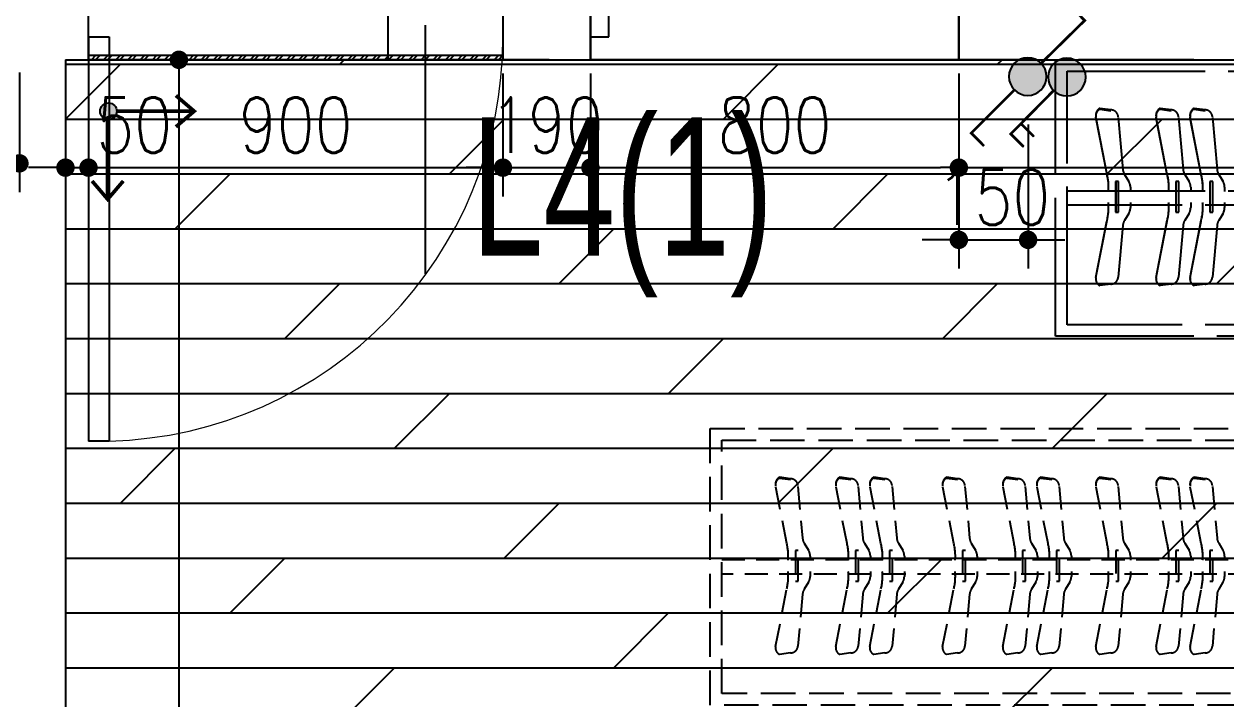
# Model space of a CAD drawing. Header units: inches. Extents: x -2597087 to 134135, y -662679 to 20000.
# Drawn here: x 12580 to 15190, y -14764 to -13300 of the extents above; entities that cross this region are included whole.
import ezdxf

# ---------------------------------------------------------------- set-up
doc = ezdxf.new("R2010")
doc.units = ezdxf.units.IN
doc.header["$LTSCALE"] = 100
doc.header["$MEASUREMENT"] = 0
for name, pattern in [('$0$DASH', [0.35, 0.25, -0.1]), ('__DASH', [0.35, 0.25, -0.1]), ('CENTER', [50.8, 31.75, -6.35, 6.35, -6.35]), ('DASH', [0.35, 0.25, -0.1]), ('HIDDENX2', [0.75, 0.5, -0.25])]:
    doc.linetypes.add(name, pattern=pattern)
doc.layers.get('0').update_dxf_attribs({"linetype": 'CONTINUOUS'})
doc.layers.get('Defpoints').update_dxf_attribs({"linetype": 'CONTINUOUS'})
for name, color, linetype in [('-04给水图层', 142, 'CENTER'), ('00-梁编号', 2, 'CONTINUOUS'), ('00-梁虚线', 4, 'DASH'), ('DOOR', 4, 'CONTINUOUS'), ('EQUIP-动力', 3, 'CONTINUOUS'), ('EQUIP-照明', 3, 'CONTINUOUS'), ('floor', 8, 'CONTINUOUS'), ('RC', 1, 'CONTINUOUS'), ('WALL', 7, 'CONTINUOUS'), ('wall-dim', 3, 'CONTINUOUS'), ('家具', 1, 'DASH')]:
    doc.layers.add(name, color=color, linetype=linetype)
doc.styles.get("Standard").update_dxf_attribs({"font": 'txt.shx', "width": 0.8, "bigfont": 'GBCBIG.shx'})
doc.styles.add('结构海文', font='haiwenrs2015.shx', dxfattribs={"width": 0.7, "bigfont": 'haiwenhz.shx'})
doc.dimstyles.new('50', dxfattribs={"dimscale": 50, "dimtxt": 2.4, "dimasz": 0.8, "dimexe": 1.25, "dimexo": 0.6, "dimgap": 0.65, "dimtad": 1, "dimdec": 0, "dimdsep": 46, "dimtxsty": 'Standard', "dimblk1": 'DOT', "dimblk2": 'DOT', "dimsah": 1, "dimcen": 2.5, "dimclrd": 3, "dimclre": 3, "dimclrt": 3, "dimadec": 0, "dimazin": 0, "dimtfac": 1, "dimtdec": 0, "dimtix": 1, "dimtmove": 2, "dimatfit": 0, "dimldrblk": 'DOT', "dimfxl": 5, "dimfxlon": 1, "dimarcsym": 0})

# ---------------------------------------------------------------- blocks, each defined once
blk = doc.blocks.new('$DorLib2D$00000001')
for p, q in [((0.45, 0.975), (0.5, 0.975)), ((0.45, 0), (0.45, 0.975)), ((0.5, 0), (0.5, 0.975)), ((0.5, 0), (0.45, 0))]:
    blk.add_line(p, q)
at = {"lineweight": 13}
blk.add_arc((0.475, 0), 0.975, 91.4693, 180, dxfattribs=at)
blk = doc.blocks.new('DFG44EWDSDFG')
at = {"layer": 'WALL'}
for p, q in [((12719.9, -13377.5), (12719.9, -13277.5)), ((13619.9, -13277.5), (13619.9, -13377.5)), ((13809.9, -13377.5), (13809.9, -13277.5)), ((14609.9, -13277.5), (14609.9, -13377.5)), ((12669.9, -13377.5), (12669.9, -16777.5)), ((12669.9, -13377.5), (12719.9, -13377.5)), ((13619.9, -13377.5), (13769.9, -13377.5)), ((13769.9, -13377.5), (13809.9, -13377.5)), ((14609.9, -13377.5), (16169.9, -13377.5))]:
    blk.add_line(p, q, dxfattribs=at)
at = {"layer": 'DOOR', "xscale": -800, "yscale": 800, "zscale": 800}
blk.add_blockref('$DorLib2D$00000001', (14209.9, -13327.5), dxfattribs=at)
at = {"layer": 'DOOR', "xscale": 900, "yscale": 900, "zscale": 900, "rotation": 180}
blk.add_blockref('$DorLib2D$00000001', (13169.9, -13327.5), dxfattribs=at)
blk = doc.blocks.new('_Dot')
at = {"color": 0, "linetype": 'ByBlock', "lineweight": -2}
blk.add_line((-0.5, 0), (-1, 0), dxfattribs=at)
at = {"color": 0, "linetype": 'ByBlock', "const_width": 0.5}
blk.add_lwpolyline([(-0.25, 0, 1), (0.25, 0, 1)], format="xyb", close=True, dxfattribs=at)
blk = doc.blocks.new('*D444')
at = {"layer": 'Defpoints', "color": 0, "transparency": 16777216}
for p in [(14609.9, -13406.9), (14760.2, -13447.7), (14760.2, -13768.1)]:
    blk.add_point(p, dxfattribs=at)
at = {"layer": 'EQUIP-照明', "color": 3, "lineweight": -2, "transparency": 16777216}
for p, q in [((14609.9, -13518.1), (14609.9, -13830.6)), ((14760.2, -13518.1), (14760.2, -13830.6)), ((14569.9, -13768.1), (14529.9, -13768.1)), ((14609.9, -13768.1), (14760.2, -13768.1)), ((14800.2, -13768.1), (14840.2, -13768.1))]:
    blk.add_line(p, q, dxfattribs=at)
at = {"layer": 'EQUIP-照明', "color": 3, "lineweight": -2, "transparency": 16777216, "xscale": 40, "yscale": 40, "zscale": 40}
blk.add_blockref('_Dot', (14609.9, -13768.1), dxfattribs=at)
at = {"layer": 'EQUIP-照明', "color": 3, "lineweight": -2, "transparency": 16777216, "xscale": 40, "yscale": 40, "zscale": 40, "rotation": 180}
blk.add_blockref('_Dot', (14760.2, -13768.1), dxfattribs=at)
at = {"layer": 'EQUIP-照明', "color": 3, "transparency": 16777216, "insert": (14685, -13675.6), "char_height": 120, "attachment_point": 5}
blk.add_mtext('150', dxfattribs=at)
blk = doc.blocks.new('VDFS12A2FAS')
at = {"linetype": 'ByBlock', "lineweight": -2}
h = blk.add_hatch(color=0, dxfattribs=at)
edge = h.paths.add_edge_path()
edge.add_arc((0, 0), 0.818, 0, 360)
at = {"color": 0, "linetype": 'ByBlock', "lineweight": -2}
for p, q in [((0.578, 0.578), (2.454, 2.454)), ((2.454, 2.454), (3.009, 1.899))]:
    blk.add_line(p, q, dxfattribs=at)
at = {"const_width": 0.118}
blk.add_lwpolyline([(0.578, 0.578), (2.454, 2.454), (3.009, 1.899)], dxfattribs=at)
at = {"color": 0, "linetype": 'ByBlock', "lineweight": -2}
blk.add_circle((0, 0), 0.818, dxfattribs=at)
blk = doc.blocks.new('DREGFDS34DFDFDFFDDFDF')
at = {"layer": 'EQUIP-动力', "color": 8, "linetype": '__DASH', "ltscale": 10}
for p, q in [((42839.2, -13977.2), (42839.2, -13377.5)), ((42839.2, -13377.5), (44189.2, -13377.5)), ((42864.2, -13952.2), (42864.2, -13402.5)), ((42864.2, -13402.5), (44164.2, -13402.5)), ((42959.2, -13486.2), (42935.2, -13482.9)), ((42935.2, -13484.7), (42959.2, -13488.1)), ((43090.1, -13486.2), (43066, -13482.9)), ((43066, -13484.7), (43090.1, -13488.1)), ((43163.8, -13486.2), (43139.8, -13482.9)), ((43139.8, -13484.7), (43163.8, -13488.1)), ((42951, -13626.9), (42926.8, -13502)), ((42975.2, -13502.8), (42985.3, -13615.4)), ((43081.8, -13626.9), (43057.6, -13502)), ((43106, -13502.8), (43116.1, -13615.4)), ((43155.6, -13626.9), (43131.4, -13502)), ((43179.8, -13502.8), (43189.9, -13615.4)), ((42969.7, -13641.9), (42969.7, -13708.4)), ((42976.1, -13641.9), (42969.7, -13641.9)), ((42976.1, -13708.4), (42976.1, -13641.9)), ((42988.8, -13626.1), (42998.2, -13641.3)), ((43106.9, -13641.9), (43100.5, -13641.9)), ((43100.5, -13641.9), (43100.5, -13708.4)), ((43106.9, -13708.4), (43106.9, -13641.9)), ((43119.6, -13626.1), (43129, -13641.3)), ((43174.3, -13641.9), (43174.3, -13708.4)), ((43180.7, -13641.9), (43174.3, -13641.9)), ((43180.7, -13708.4), (43180.7, -13641.9)), ((43193.4, -13626.1), (43202.7, -13641.3)), ((42864.2, -13661.6), (44164.2, -13661.6)), ((43001.7, -13653.9), (43001.7, -13663.1)), ((43132.6, -13653.9), (43132.6, -13663.1)), ((43206.3, -13653.9), (43206.3, -13663.1)), ((44164.2, -13693), (42864.2, -13693)), ((43001.7, -13687.1), (43001.7, -13698.2)), ((43132.6, -13687.1), (43132.6, -13698.2)), ((43206.3, -13687.1), (43206.3, -13698.2)), ((42926.8, -13850.1), (42951, -13725.2)), ((42969.7, -13708.4), (42976.1, -13708.4)), ((42998.2, -13710.9), (42988.8, -13726)), ((43057.6, -13850.1), (43081.8, -13725.2)), ((43100.5, -13708.4), (43106.9, -13708.4)), ((43129, -13710.9), (43119.6, -13726)), ((43131.4, -13850.1), (43155.6, -13725.2)), ((43174.3, -13708.4), (43180.7, -13708.4)), ((43202.7, -13710.9), (43193.4, -13726)), ((42985.3, -13736.7), (42975.2, -13849.3)), ((43116.1, -13736.7), (43106, -13849.3)), ((43189.9, -13736.7), (43179.8, -13849.3)), ((42959.2, -13864.1), (42935.2, -13867.4)), ((43090.1, -13864.1), (43066, -13867.4)), ((43163.8, -13864.1), (43139.8, -13867.4)), ((44164.2, -13952.2), (42864.2, -13952.2)), ((44189.2, -13977.2), (42839.2, -13977.2))]:
    blk.add_line(p, q, dxfattribs=at)
for centre, radius, start, end in [((42942.5, -13497.1), 16, 117.0567, 190.9889), ((42942.5, -13499), 16, 117.0567, 190.9889), ((42959.2, -13502.2), 16, 4.6237, 90), ((43073.3, -13497.1), 16, 117.0567, 190.9889), ((43073.3, -13499), 16, 117.0567, 190.9889), ((43090.1, -13502.2), 16, 4.6237, 90), ((43147.1, -13497.1), 16, 117.0567, 190.9889), ((43147.1, -13499), 16, 117.0567, 190.9889), ((43163.8, -13502.2), 16, 4.6237, 90), ((43009.2, -13613.5), 24, 184.6237, 211.7137), ((43140, -13613.5), 24, 184.6237, 211.7137), ((43213.8, -13613.5), 24, 184.6237, 211.7137), ((42839.6, -13654.3), 114.8, 355.584, 13.8228), ((42977.7, -13653.9), 24, 0, 31.7137), ((42970.4, -13654.3), 114.8, 355.584, 13.8228), ((43108.6, -13653.9), 24, 0, 31.7137), ((43044.2, -13654.3), 114.8, 355.584, 13.8228), ((43182.3, -13653.9), 24, 0, 31.7137), ((42839.6, -13697.8), 114.8, 346.1772, 5.3465), ((42977.7, -13698.2), 24, 328.2863, 0), ((42970.4, -13697.8), 114.8, 346.1772, 5.3465), ((43108.6, -13698.2), 24, 328.2863, 0), ((43044.2, -13697.8), 114.8, 346.1772, 5.3465), ((43182.3, -13698.2), 24, 328.2863, 0), ((43009.2, -13738.6), 24, 148.2863, 175.3763), ((43140, -13738.6), 24, 148.2863, 175.3763), ((43213.8, -13738.6), 24, 148.2863, 175.3763), ((42942.5, -13853.2), 16, 169.0111, 242.9433), ((42959.2, -13848.1), 16, 270, 355.3763), ((43073.3, -13853.2), 16, 169.0111, 242.9433), ((43090.1, -13848.1), 16, 270, 355.3763), ((43147.1, -13853.2), 16, 169.0111, 242.9433), ((43163.8, -13848.1), 16, 270, 355.3763)]:
    blk.add_arc(centre, radius, start, end, dxfattribs=at)
blk = doc.blocks.new('h54h5h56j56')
at = {"layer": '-04给水图层', "color": 8, "linetype": '$0$DASH', "ltscale": 5}
for p, q in [((38225.1, 10696.5), (38225.1, 11296.3)), ((38225.1, 11296.3), (39575.1, 11296.3)), ((38250.1, 10721.5), (38250.1, 11271.3)), ((38250.1, 11271.3), (39550.1, 11271.3)), ((38337, 11046.9), (38312.7, 11171.7)), ((38345.2, 11187.5), (38321.2, 11190.9)), ((38321.2, 11189), (38345.2, 11185.7)), ((38361.1, 11171), (38371.2, 11058.3)), ((38467.8, 11046.9), (38443.5, 11171.7)), ((38476, 11187.5), (38452, 11190.9)), ((38452, 11189), (38476, 11185.7)), ((38492, 11171), (38502, 11058.3)), ((38541.5, 11046.9), (38517.3, 11171.7)), ((38549.8, 11187.5), (38525.7, 11190.9)), ((38525.7, 11189), (38549.8, 11185.7)), ((38565.7, 11171), (38575.8, 11058.3)), ((38374.7, 11047.6), (38384.1, 11032.5)), ((38505.5, 11047.6), (38514.9, 11032.5)), ((38579.3, 11047.6), (38588.7, 11032.5)), ((38355.6, 11031.9), (38355.6, 10965.3)), ((38362, 11031.9), (38355.6, 11031.9)), ((38362, 10965.3), (38362, 11031.9)), ((38387.7, 11019.8), (38387.7, 11010.6)), ((38492.8, 11031.9), (38486.4, 11031.9)), ((38486.4, 11031.9), (38486.4, 10965.3)), ((38492.8, 10965.3), (38492.8, 11031.9)), ((38518.5, 11019.8), (38518.5, 11010.6)), ((38560.2, 11031.9), (38560.2, 10965.3)), ((38566.6, 11031.9), (38560.2, 11031.9)), ((38566.6, 10965.3), (38566.6, 11031.9)), ((38592.3, 11019.8), (38592.3, 11010.6)), ((38250.1, 11012.1), (39550.1, 11012.1)), ((39550.1, 10980.7), (38250.1, 10980.7)), ((38355.6, 10965.3), (38362, 10965.3)), ((38384.1, 10962.9), (38374.7, 10947.7)), ((38387.7, 10986.6), (38387.7, 10975.5)), ((38486.4, 10965.3), (38492.8, 10965.3)), ((38514.9, 10962.9), (38505.5, 10947.7)), ((38518.5, 10986.6), (38518.5, 10975.5)), ((38560.2, 10965.3), (38566.6, 10965.3)), ((38588.7, 10962.9), (38579.3, 10947.7)), ((38592.3, 10986.6), (38592.3, 10975.5)), ((38312.7, 10823.6), (38337, 10948.5)), ((38371.2, 10937), (38361.1, 10824.4)), ((38443.5, 10823.6), (38467.8, 10948.5)), ((38502, 10937), (38492, 10824.4)), ((38517.3, 10823.6), (38541.5, 10948.5)), ((38575.8, 10937), (38565.7, 10824.4)), ((38345.2, 10809.7), (38321.2, 10806.3)), ((38476, 10809.7), (38452, 10806.3)), ((38549.8, 10809.7), (38525.7, 10806.3)), ((39550.1, 10721.5), (38250.1, 10721.5)), ((39575.1, 10696.5), (38225.1, 10696.5))]:
    blk.add_line(p, q, dxfattribs=at)
for centre, radius, start, end in [((38328.4, 11176.6), 16, 117.0567, 190.9889), ((38328.4, 11174.8), 16, 117.0567, 190.9889), ((38345.2, 11171.5), 16, 4.6237, 90), ((38459.2, 11176.6), 16, 117.0567, 190.9889), ((38459.2, 11174.8), 16, 117.0567, 190.9889), ((38476, 11171.5), 16, 4.6237, 90), ((38533, 11176.6), 16, 117.0567, 190.9889), ((38533, 11174.8), 16, 117.0567, 190.9889), ((38549.8, 11171.5), 16, 4.6237, 90), ((38225.5, 11019.4), 114.8, 355.584, 13.8228), ((38395.1, 11060.3), 24, 184.6237, 211.7137), ((38356.4, 11019.4), 114.8, 355.584, 13.8228), ((38526, 11060.3), 24, 184.6237, 211.7137), ((38430.1, 11019.4), 114.8, 355.584, 13.8228), ((38599.7, 11060.3), 24, 184.6237, 211.7137), ((38363.7, 11019.8), 24, 0, 31.7137), ((38494.5, 11019.8), 24, 0, 31.7137), ((38568.3, 11019.8), 24, 0, 31.7137), ((38225.5, 10975.9), 114.8, 346.1772, 5.3465), ((38363.7, 10975.5), 24, 328.2863, 0), ((38356.4, 10975.9), 114.8, 346.1772, 5.3465), ((38494.5, 10975.5), 24, 328.2863, 0), ((38430.1, 10975.9), 114.8, 346.1772, 5.3465), ((38568.3, 10975.5), 24, 328.2863, 0), ((38395.1, 10935.1), 24, 148.2863, 175.3763), ((38526, 10935.1), 24, 148.2863, 175.3763), ((38599.7, 10935.1), 24, 148.2863, 175.3763), ((38328.4, 10820.6), 16, 169.0111, 242.9433), ((38345.2, 10825.7), 16, 270, 355.3763), ((38459.2, 10820.6), 16, 169.0111, 242.9433), ((38476, 10825.7), 16, 270, 355.3763), ((38533, 10820.6), 16, 169.0111, 242.9433), ((38549.8, 10825.7), 16, 270, 355.3763)]:
    blk.add_arc(centre, radius, start, end, dxfattribs=at)
blk = doc.blocks.new('pkgds')
blk.add_hatch(color=1).paths.add_polyline_path([(162250.7, -60662.2, 1), (162296, -60662.2, 1)])
at = {"color": 1, "const_width": 10}
for points in [[(162317.9, -60473.2), (162275.5, -60423.6), (162233.1, -60473.2)], [(162275.5, -60639.7), (162275.5, -60423.6)], [(162090.3, -60704.9), (162040.7, -60662.5), (162090.3, -60620.1)], [(162250.7, -60662.5), (162040.7, -60662.5)]]:
    blk.add_lwpolyline(points, dxfattribs=at)
at = {"color": 1}
blk.add_circle((162273.4, -60662.2), 22.6, dxfattribs=at)
blk = doc.blocks.new('*D660')
at = {"layer": 'Defpoints', "color": 0, "transparency": 16777216}
for p in [(10769.9, -13374.9), (12569.9, -13374.9), (12569.9, -13602.2)]:
    blk.add_point(p, dxfattribs=at)
at = {"layer": 'wall-dim', "color": 3, "lineweight": -2, "transparency": 16777216}
for p, q in [((10769.9, -13404.9), (10769.9, -13664.7)), ((12569.9, -13404.9), (12569.9, -13664.7)), ((10809.9, -13602.2), (12529.9, -13602.2))]:
    blk.add_line(p, q, dxfattribs=at)
at = {"layer": 'wall-dim', "color": 3, "lineweight": -2, "transparency": 16777216, "xscale": 40, "yscale": 40, "zscale": 40, "rotation": 180}
blk.add_blockref('_Dot', (10769.9, -13602.2), dxfattribs=at)
at = {"layer": 'wall-dim', "color": 3, "lineweight": -2, "transparency": 16777216, "xscale": 40, "yscale": 40, "zscale": 40}
blk.add_blockref('_Dot', (12569.9, -13602.2), dxfattribs=at)
at = {"layer": 'wall-dim', "color": 3, "transparency": 16777216, "insert": (11669.9, -13509.7), "char_height": 120, "attachment_point": 5}
blk.add_mtext('1800', dxfattribs=at)
blk = doc.blocks.new('*D668')
at = {"layer": 'Defpoints', "color": 0, "transparency": 16777216}
for p in [(12669.9, -13377.5), (12719.9, -13377.5), (12719.9, -13611.5)]:
    blk.add_point(p, dxfattribs=at)
at = {"layer": 'wall-dim', "color": 3, "lineweight": -2, "transparency": 16777216}
for p, q in [((12669.9, -13407.5), (12669.9, -13674)), ((12719.9, -13407.5), (12719.9, -13674)), ((12629.9, -13611.5), (12589.9, -13611.5)), ((12669.9, -13611.5), (12719.9, -13611.5)), ((12759.9, -13611.5), (12799.9, -13611.5))]:
    blk.add_line(p, q, dxfattribs=at)
at = {"layer": 'wall-dim', "color": 3, "lineweight": -2, "transparency": 16777216, "xscale": 40, "yscale": 40, "zscale": 40}
blk.add_blockref('_Dot', (12669.9, -13611.5), dxfattribs=at)
at = {"layer": 'wall-dim', "color": 3, "lineweight": -2, "transparency": 16777216, "xscale": 40, "yscale": 40, "zscale": 40, "rotation": 180}
blk.add_blockref('_Dot', (12719.9, -13611.5), dxfattribs=at)
at = {"layer": 'wall-dim', "color": 3, "transparency": 16777216, "insert": (12819.2, -13519), "char_height": 120, "attachment_point": 5}
blk.add_mtext('50', dxfattribs=at)
blk = doc.blocks.new('*D669')
at = {"layer": 'Defpoints', "color": 0, "transparency": 16777216}
for p in [(12719.9, -13377.5), (13619.9, -13377.5), (13619.9, -13611.5)]:
    blk.add_point(p, dxfattribs=at)
at = {"layer": 'wall-dim', "color": 3, "lineweight": -2, "transparency": 16777216}
for p, q in [((12719.9, -13407.5), (12719.9, -13674)), ((13619.9, -13407.5), (13619.9, -13674)), ((12759.9, -13611.5), (13579.9, -13611.5))]:
    blk.add_line(p, q, dxfattribs=at)
at = {"layer": 'wall-dim', "color": 3, "lineweight": -2, "transparency": 16777216, "xscale": 40, "yscale": 40, "zscale": 40, "rotation": 180}
blk.add_blockref('_Dot', (12719.9, -13611.5), dxfattribs=at)
at = {"layer": 'wall-dim', "color": 3, "lineweight": -2, "transparency": 16777216, "xscale": 40, "yscale": 40, "zscale": 40}
blk.add_blockref('_Dot', (13619.9, -13611.5), dxfattribs=at)
at = {"layer": 'wall-dim', "color": 3, "transparency": 16777216, "insert": (13169.9, -13519), "char_height": 120, "attachment_point": 5}
blk.add_mtext('900', dxfattribs=at)
blk = doc.blocks.new('*D670')
at = {"layer": 'Defpoints', "color": 0, "transparency": 16777216}
for p in [(13619.9, -13377.5), (13809.9, -13377.5), (13809.9, -13611.5)]:
    blk.add_point(p, dxfattribs=at)
at = {"layer": 'wall-dim', "color": 3, "lineweight": -2, "transparency": 16777216}
for p, q in [((13619.9, -13407.5), (13619.9, -13674)), ((13809.9, -13407.5), (13809.9, -13674)), ((13579.9, -13611.5), (13539.9, -13611.5)), ((13619.9, -13611.5), (13809.9, -13611.5)), ((13849.9, -13611.5), (13889.9, -13611.5))]:
    blk.add_line(p, q, dxfattribs=at)
at = {"layer": 'wall-dim', "color": 3, "lineweight": -2, "transparency": 16777216, "xscale": 40, "yscale": 40, "zscale": 40}
blk.add_blockref('_Dot', (13619.9, -13611.5), dxfattribs=at)
at = {"layer": 'wall-dim', "color": 3, "lineweight": -2, "transparency": 16777216, "xscale": 40, "yscale": 40, "zscale": 40, "rotation": 180}
blk.add_blockref('_Dot', (13809.9, -13611.5), dxfattribs=at)
at = {"layer": 'wall-dim', "color": 3, "transparency": 16777216, "insert": (13714.9, -13519), "char_height": 120, "attachment_point": 5}
blk.add_mtext('190', dxfattribs=at)
blk = doc.blocks.new('*D671')
at = {"layer": 'Defpoints', "color": 0, "transparency": 16777216}
for p in [(13809.9, -13377.5), (14609.9, -13377.5), (14609.9, -13611.5)]:
    blk.add_point(p, dxfattribs=at)
at = {"layer": 'wall-dim', "color": 3, "lineweight": -2, "transparency": 16777216}
for p, q in [((13809.9, -13407.5), (13809.9, -13674)), ((14609.9, -13407.5), (14609.9, -13674)), ((13849.9, -13611.5), (14569.9, -13611.5))]:
    blk.add_line(p, q, dxfattribs=at)
at = {"layer": 'wall-dim', "color": 3, "lineweight": -2, "transparency": 16777216, "xscale": 40, "yscale": 40, "zscale": 40, "rotation": 180}
blk.add_blockref('_Dot', (13809.9, -13611.5), dxfattribs=at)
at = {"layer": 'wall-dim', "color": 3, "lineweight": -2, "transparency": 16777216, "xscale": 40, "yscale": 40, "zscale": 40}
blk.add_blockref('_Dot', (14609.9, -13611.5), dxfattribs=at)
at = {"layer": 'wall-dim', "color": 3, "transparency": 16777216, "insert": (14209.9, -13519), "char_height": 120, "attachment_point": 5}
blk.add_mtext('800', dxfattribs=at)
blk = doc.blocks.new('*D672')
at = {"layer": 'Defpoints', "color": 0, "transparency": 16777216}
for p in [(14609.9, -13377.5), (16169.9, -13377.5), (16169.9, -13611.5)]:
    blk.add_point(p, dxfattribs=at)
at = {"layer": 'wall-dim', "color": 3, "lineweight": -2, "transparency": 16777216}
for p, q in [((14609.9, -13407.5), (14609.9, -13674)), ((16169.9, -13407.5), (16169.9, -13674)), ((14649.9, -13611.5), (16129.9, -13611.5))]:
    blk.add_line(p, q, dxfattribs=at)
at = {"layer": 'wall-dim', "color": 3, "lineweight": -2, "transparency": 16777216, "xscale": 40, "yscale": 40, "zscale": 40, "rotation": 180}
blk.add_blockref('_Dot', (14609.9, -13611.5), dxfattribs=at)
at = {"layer": 'wall-dim', "color": 3, "lineweight": -2, "transparency": 16777216, "xscale": 40, "yscale": 40, "zscale": 40}
blk.add_blockref('_Dot', (16169.9, -13611.5), dxfattribs=at)
at = {"layer": 'wall-dim', "color": 3, "transparency": 16777216, "insert": (15389.9, -13519), "char_height": 120, "attachment_point": 5}
blk.add_mtext('1560', dxfattribs=at)
blk = doc.blocks.new('*D677')
at = {"layer": 'Defpoints', "color": 0, "transparency": 16777216}
for p in [(12669.9, -13377.5), (12669.9, -17577.5), (12916.2, -17577.5)]:
    blk.add_point(p, dxfattribs=at)
at = {"layer": 'wall-dim', "color": 3, "lineweight": -2, "transparency": 16777216}
for p, q in [((12699.9, -13377.5), (12978.7, -13377.5)), ((12916.2, -13417.5), (12916.2, -17537.5)), ((12699.9, -17577.5), (12978.7, -17577.5))]:
    blk.add_line(p, q, dxfattribs=at)
at = {"layer": 'wall-dim', "color": 3, "lineweight": -2, "transparency": 16777216, "xscale": 40, "yscale": 40, "zscale": 40}
for p, rotation in [((12916.2, -13377.5), 90), ((12916.2, -17577.5), 270)]:
    blk.add_blockref('_Dot', p, dxfattribs=dict(at, rotation=rotation))
at = {"layer": 'wall-dim', "color": 3, "transparency": 16777216, "insert": (12823.7, -15477.5), "char_height": 120, "attachment_point": 5, "rotation": 90}
blk.add_mtext('4200', dxfattribs=at)
blk = doc.blocks.new('GTDEHD')
at = {"layer": '00-梁编号', "color": 8}
blk.add_line((109892, -21806.4), (109892, -22345.5), dxfattribs=at)
at = {"layer": '00-梁虚线', "color": 8, "ltscale": 10}
for p, q in [((109110.8, -21881.4), (109110.8, -24631.4)), ((112610.8, -21881.4), (109110.8, -21881.4))]:
    blk.add_line(p, q, dxfattribs=at)
at = {"layer": '00-梁编号', "color": 8, "linetype": 'Continuous', "style": '结构海文', "width": 0.7}
blk.add_text('L4(1)', height=300, dxfattribs=at).set_placement((109992, -22306.4))
blk = doc.blocks.new('024354BGFS')
at = {"linetype": 'ByBlock', "lineweight": -2}
h = blk.add_hatch(color=0, dxfattribs=at)
edge = h.paths.add_edge_path()
edge.add_arc((0, 0), 0.818, 0, 360)
at = {"color": 0, "linetype": 'ByBlock', "lineweight": -2}
for p, q in [((0.578, 0.578), (2.454, 2.454)), ((2.454, 2.454), (3.009, 1.899)), ((2.01, 2.01), (2.565, 1.454))]:
    blk.add_line(p, q, dxfattribs=at)
at = {"const_width": 0.118}
for points in [[(0.578, 0.578), (2.454, 2.454), (3.009, 1.899)], [(2.565, 1.454), (2.01, 2.01)]]:
    blk.add_lwpolyline(points, dxfattribs=at)
at = {"color": 0, "linetype": 'ByBlock', "lineweight": -2}
blk.add_circle((0, 0), 0.818, dxfattribs=at)
blk = doc.blocks.new('3!24')
at = {"layer": 'EQUIP-照明', "xscale": 49.99999999990978, "yscale": 49.99999999990978, "zscale": 49.99999999990978, "rotation": 89.66228168495756}
blk.add_blockref('024354BGFS', (0, 0), dxfattribs=at)

msp = doc.modelspace()

# ---------------------------------------------------------------- hatches: boundary and pattern name
at = {"layer": 'floor'}
h = msp.add_hatch(dxfattribs=at)
h.set_pattern_fill('_USER', color=256, scale=800, double=1, pattern_type=0)
h.set_pattern_definition([(0, (11769.9, -12077.45), (0, 800), []), (90, (11769.9, -12077.45), (-800, 5e-14), [])])
h.paths.add_polyline_path([(6166.951, -9077.452), (9666.951, -9077.452), (9669.915, -12177.452), (11469.915, -12177.452), (11469.915, -12077.452), (12369.915, -12077.452), (12369.915, -12177.452), (12719.915, -12177.452), (12719.915, -12077.452), (13619.915, -12077.452), (13619.915, -12177.452), (13669.915, -12177.452), (13669.915, -13277.452), (13619.915, -13277.452), (13619.915, -13377.452), (12719.915, -13377.452), (12719.915, -13277.452), (10769.915, -13277.452), (10769.915, -13377.452), (9869.915, -13377.452), (9869.915, -13277.452), (9669.915, -13277.452), (9672.879, -16677.452), (6172.879, -16677.452), (6169.915, -13381.348), (4069.915, -13377.452), (4069.915, -11827.452), (6069.915, -11827.452), (6069.915, -12177.452), (6169.915, -12177.452), (6169.915, -11087.452), (6019.915, -11087.452), (6019.915, -11697.452), (4699.915, -11697.452), (4699.915, -11597.452), (4549.915, -11597.452), (4549.915, -11147.452), (4099.915, -11147.452), (4099.915, -9107.452), (6019.915, -9107.452), (6019.915, -9487.452), (6168.433, -9487.452)])
h.paths.add_polyline_path([(4219.915, -12327.452), (6169.915, -12327.452), (6169.915, -13227.452), (4219.915, -13227.452)], flags=16)
h = msp.add_hatch(dxfattribs=at)
h.set_pattern_fill('DOLMIT', color=256, scale=150, style=0)
h.set_pattern_definition([(0, (12669.92, -12077.45), (3e-14, 119.0613), []), (45, (12669.9, -12077.45), (-238.122, 238.122), [168.378, -336.756])])
h.paths.add_polyline_path([(12669.915, -13377.452), (16169.915, -13377.452), (16169.915, -17577.452), (12669.915, -17577.452)])
at = {"layer": 'floor', "linetype": 'ByBlock'}
h = msp.add_hatch(dxfattribs=at)
h.set_pattern_fill('ANSI32', color=8, scale=50)
h.set_pattern_definition([(45, (-1782.804, -23378.511), (-13.258252, 13.258252), []), (45, (-1773.965, -23378.511), (-13.258252, 13.258252), [])])
h.paths.add_polyline_path([(12719.917, -13367.452), (13619.917, -13367.452), (13619.917, -13377.452), (12719.917, -13377.452)])

# ---------------------------------------------------------------- linework, layer by layer
at = {"layer": 'floor', "color": 1}
for p, q in [((12719.915, -13377.452), (13619.915, -13377.452)), ((14609.915, -13377.452), (13809.915, -13377.452))]:
    msp.add_line(p, q, dxfattribs=at)
at = {"layer": 'floor', "color": 1, "linetype": 'ByBlock', "elevation": 0}
msp.add_lwpolyline([(12719.917, -13367.452), (13619.917, -13367.452), (13619.917, -13377.452), (12719.917, -13377.452)], close=True, dxfattribs=at)
at = {"layer": 'RC'}
for points in [[(14609.915, -13247.452), (13809.915, -13247.452), (13809.915, -13377.452), (14609.915, -13377.452)], [(12719.915, -13277.452), (13619.915, -13277.452), (13619.915, -13377.452), (12719.915, -13377.452)]]:
    msp.add_lwpolyline(points, close=True, dxfattribs=at)
at = {"layer": '家具', "color": 8, "linetype": 'HIDDENX2'}
for p, q in [((14236.244, -14427.171), (14211.998, -14302.305)), ((14244.465, -14286.497), (14220.427, -14283.149)), ((14220.427, -14285.006), (14244.465, -14288.354)), ((14367.063, -14427.171), (14342.817, -14302.305)), ((14375.283, -14286.497), (14351.245, -14283.149)), ((14351.245, -14285.006), (14375.283, -14288.354)), ((14440.821, -14427.171), (14416.575, -14302.305)), ((14449.041, -14286.497), (14425.003, -14283.149)), ((14425.003, -14285.006), (14449.041, -14288.354)), ((14598.966, -14427.171), (14574.719, -14302.305)), ((14607.186, -14286.497), (14583.148, -14283.149)), ((14583.148, -14285.006), (14607.186, -14288.354)), ((14729.784, -14427.171), (14705.538, -14302.305)), ((14738.005, -14286.497), (14713.967, -14283.149)), ((14713.967, -14285.006), (14738.005, -14288.354)), ((14803.542, -14427.171), (14779.296, -14302.305)), ((14811.763, -14286.497), (14787.725, -14283.149)), ((14787.725, -14285.006), (14811.763, -14288.354)), ((14931.756, -14427.171), (14907.51, -14302.305)), ((14939.977, -14286.497), (14915.939, -14283.149)), ((14915.939, -14285.006), (14939.977, -14288.354)), ((15062.575, -14427.171), (15038.329, -14302.305)), ((15070.795, -14286.497), (15046.757, -14283.149)), ((15046.757, -14285.006), (15070.795, -14288.354)), ((15136.333, -14427.171), (15112.087, -14302.305)), ((15144.553, -14286.497), (15120.515, -14283.149)), ((15120.515, -14285.006), (15144.553, -14288.354)), ((14260.413, -14303.064), (14270.493, -14415.702)), ((14391.231, -14303.064), (14401.311, -14415.702)), ((14464.989, -14303.064), (14475.069, -14415.702)), ((14623.134, -14303.064), (14633.214, -14415.702)), ((14753.953, -14303.064), (14764.033, -14415.702)), ((14827.711, -14303.064), (14837.791, -14415.702)), ((14955.925, -14303.064), (14966.005, -14415.702)), ((15086.743, -14303.064), (15096.823, -14415.702)), ((15160.501, -14303.064), (15170.581, -14415.702)), ((14273.998, -14426.384), (14283.375, -14441.558)), ((14404.817, -14426.384), (14414.194, -14441.558)), ((14478.575, -14426.384), (14487.952, -14441.558)), ((14636.72, -14426.384), (14646.097, -14441.558)), ((14767.538, -14426.384), (14776.915, -14441.558)), ((14841.296, -14426.384), (14850.673, -14441.558)), ((14969.51, -14426.384), (14978.887, -14441.558)), ((15100.329, -14426.384), (15109.706, -14441.558)), ((15174.087, -14426.384), (15183.464, -14441.558)), ((14254.906, -14442.164), (14254.906, -14508.687)), ((14261.298, -14442.164), (14254.906, -14442.164)), ((14261.298, -14508.687), (14261.298, -14442.164)), ((14286.959, -14454.175), (14286.959, -14463.426)), ((14392.117, -14442.164), (14385.725, -14442.164)), ((14385.725, -14442.164), (14385.725, -14508.687)), ((14392.117, -14508.687), (14392.117, -14442.164)), ((14417.778, -14454.175), (14417.778, -14463.426)), ((14459.483, -14442.164), (14459.483, -14508.687)), ((14465.875, -14442.164), (14459.483, -14442.164)), ((14465.875, -14508.687), (14465.875, -14442.164)), ((14491.536, -14454.175), (14491.536, -14463.426)), ((14617.627, -14442.164), (14617.627, -14508.687)), ((14624.02, -14442.164), (14617.627, -14442.164)), ((14624.02, -14508.687), (14624.02, -14442.164)), ((14649.68, -14454.175), (14649.68, -14463.426)), ((14754.838, -14442.164), (14748.446, -14442.164)), ((14748.446, -14442.164), (14748.446, -14508.687)), ((14754.838, -14508.687), (14754.838, -14442.164)), ((14780.499, -14454.175), (14780.499, -14463.426)), ((14822.204, -14442.164), (14822.204, -14508.687)), ((14828.596, -14442.164), (14822.204, -14442.164)), ((14828.596, -14508.687), (14828.596, -14442.164)), ((14854.257, -14454.175), (14854.257, -14463.426)), ((14950.418, -14442.164), (14950.418, -14508.687)), ((14956.81, -14442.164), (14950.418, -14442.164)), ((14956.81, -14508.687), (14956.81, -14442.164)), ((14982.471, -14454.175), (14982.471, -14463.426)), ((15087.629, -14442.164), (15081.236, -14442.164)), ((15081.236, -14442.164), (15081.236, -14508.687)), ((15087.629, -14508.687), (15087.629, -14442.164)), ((15113.289, -14454.175), (15113.289, -14463.426)), ((15154.994, -14442.164), (15154.994, -14508.687)), ((15161.387, -14442.164), (15154.994, -14442.164)), ((15161.387, -14508.687), (15161.387, -14442.164)), ((15187.047, -14454.175), (15187.047, -14463.426)), ((14254.906, -14508.687), (14261.298, -14508.687)), ((14283.375, -14511.149), (14273.998, -14526.324)), ((14286.959, -14487.426), (14286.959, -14498.533)), ((14385.725, -14508.687), (14392.117, -14508.687)), ((14414.194, -14511.149), (14404.817, -14526.324)), ((14417.778, -14487.426), (14417.778, -14498.533)), ((14459.483, -14508.687), (14465.875, -14508.687)), ((14487.952, -14511.149), (14478.575, -14526.324)), ((14491.536, -14487.426), (14491.536, -14498.533)), ((14617.627, -14508.687), (14624.02, -14508.687)), ((14646.097, -14511.149), (14636.72, -14526.324)), ((14649.68, -14487.426), (14649.68, -14498.533)), ((14748.446, -14508.687), (14754.838, -14508.687)), ((14776.915, -14511.149), (14767.538, -14526.324)), ((14780.499, -14487.426), (14780.499, -14498.533)), ((14822.204, -14508.687), (14828.596, -14508.687)), ((14850.673, -14511.149), (14841.296, -14526.324)), ((14854.257, -14487.426), (14854.257, -14498.533)), ((14950.418, -14508.687), (14956.81, -14508.687)), ((14978.887, -14511.149), (14969.51, -14526.324)), ((14982.471, -14487.426), (14982.471, -14498.533)), ((15081.236, -14508.687), (15087.629, -14508.687)), ((15109.706, -14511.149), (15100.329, -14526.324)), ((15113.289, -14487.426), (15113.289, -14498.533)), ((15154.994, -14508.687), (15161.387, -14508.687)), ((15183.464, -14511.149), (15174.087, -14526.324)), ((15187.047, -14487.426), (15187.047, -14498.533)), ((14211.998, -14650.403), (14236.244, -14525.537)), ((14270.493, -14537.006), (14260.413, -14649.644)), ((14342.817, -14650.403), (14367.063, -14525.537)), ((14401.311, -14537.006), (14391.231, -14649.644)), ((14416.575, -14650.403), (14440.821, -14525.537)), ((14475.069, -14537.006), (14464.989, -14649.644)), ((14574.719, -14650.403), (14598.966, -14525.537)), ((14633.214, -14537.006), (14623.134, -14649.644)), ((14705.538, -14650.403), (14729.784, -14525.537)), ((14764.033, -14537.006), (14753.953, -14649.644)), ((14779.296, -14650.403), (14803.542, -14525.537)), ((14837.791, -14537.006), (14827.711, -14649.644)), ((14907.51, -14650.403), (14931.756, -14525.537)), ((14966.005, -14537.006), (14955.925, -14649.644)), ((15038.329, -14650.403), (15062.575, -14525.537)), ((15096.823, -14537.006), (15086.743, -14649.644)), ((15112.087, -14650.403), (15136.333, -14525.537)), ((15170.581, -14537.006), (15160.501, -14649.644)), ((14244.465, -14664.354), (14220.427, -14667.702)), ((14375.283, -14664.354), (14351.245, -14667.702)), ((14449.041, -14664.354), (14425.003, -14667.702)), ((14607.186, -14664.354), (14583.148, -14667.702)), ((14738.005, -14664.354), (14713.967, -14667.702)), ((14811.763, -14664.354), (14787.725, -14667.702)), ((14939.977, -14664.354), (14915.939, -14667.702)), ((15070.795, -14664.354), (15046.757, -14667.702)), ((15144.553, -14664.354), (15120.515, -14667.702))]:
    msp.add_line(p, q, dxfattribs=at)
at = {"layer": '家具', "color": 252, "linetype": 'HIDDENX2'}
for p, q in [((14094.995, -14461.939), (16144.915, -14461.939)), ((16144.915, -14493.336), (14094.995, -14493.335))]:
    msp.add_line(p, q, dxfattribs=at)
at = {"layer": '家具', "color": 2, "linetype": '__DASH', "ltscale": 3}
msp.add_lwpolyline([(14069.995, -14777.525), (14069.995, -14177.748), (16169.915, -14177.749), (16169.915, -14777.526)], close=True, dxfattribs=at)
at = {"layer": '家具', "color": 1, "linetype": '__DASH', "ltscale": 3}
msp.add_lwpolyline([(14094.995, -14752.525), (14094.995, -14202.748), (16144.915, -14202.749), (16144.915, -14752.526)], close=True, dxfattribs=at)
at = {"layer": '家具', "color": 8, "linetype": 'HIDDENX2'}
for centre, radius, start, end in [((14227.705, -14297.398), 16, 117.056691, 190.988868), ((14227.705, -14299.255), 16, 117.056691, 190.988868), ((14244.465, -14302.497), 16, 4.623723, 90), ((14358.523, -14297.398), 16, 117.056691, 190.988868), ((14358.523, -14299.255), 16, 117.056691, 190.988868), ((14375.283, -14302.497), 16, 4.623723, 90), ((14432.281, -14297.398), 16, 117.056691, 190.988868), ((14432.281, -14299.255), 16, 117.056691, 190.988868), ((14449.041, -14302.497), 16, 4.623723, 90), ((14590.426, -14297.398), 16, 117.056691, 190.988868), ((14590.426, -14299.255), 16, 117.056691, 190.988868), ((14607.186, -14302.497), 16, 4.623723, 90), ((14721.245, -14297.398), 16, 117.056691, 190.988868), ((14721.245, -14299.255), 16, 117.056691, 190.988868), ((14738.005, -14302.497), 16, 4.623723, 90), ((14795.003, -14297.398), 16, 117.056691, 190.988868), ((14795.003, -14299.255), 16, 117.056691, 190.988868), ((14811.763, -14302.497), 16, 4.623723, 90), ((14923.217, -14297.398), 16, 117.056691, 190.988868), ((14923.217, -14299.255), 16, 117.056691, 190.988868), ((14939.977, -14302.497), 16, 4.623723, 90), ((15054.035, -14297.398), 16, 117.056691, 190.988868), ((15054.035, -14299.255), 16, 117.056691, 190.988868), ((15070.795, -14302.497), 16, 4.623723, 90), ((15127.793, -14297.398), 16, 117.056691, 190.988868), ((15127.793, -14299.255), 16, 117.056691, 190.988868), ((15144.553, -14302.497), 16, 4.623723, 90), ((14124.807, -14454.589), 114.761, 355.583952, 13.822776), ((14294.415, -14413.767), 24, 184.623723, 211.713656), ((14255.626, -14454.589), 114.761, 355.583952, 13.822776), ((14425.233, -14413.767), 24, 184.623723, 211.713656), ((14329.384, -14454.589), 114.761, 355.583952, 13.822776), ((14498.991, -14413.767), 24, 184.623723, 211.713656), ((14487.528, -14454.589), 114.761, 355.583952, 13.822776), ((14657.136, -14413.767), 24, 184.623723, 211.713656), ((14618.347, -14454.589), 114.761, 355.583952, 13.822776), ((14787.955, -14413.767), 24, 184.623723, 211.713656), ((14692.105, -14454.589), 114.761, 355.583952, 13.822776), ((14861.713, -14413.767), 24, 184.623723, 211.713656), ((14820.319, -14454.589), 114.761, 355.583952, 13.822776), ((14989.927, -14413.767), 24, 184.623723, 211.713656), ((14951.138, -14454.589), 114.761, 355.583952, 13.822776), ((15120.745, -14413.767), 24, 184.623723, 211.713656), ((15024.896, -14454.589), 114.761, 355.583952, 13.822776), ((15194.503, -14413.767), 24, 184.623723, 211.713656), ((14262.959, -14454.175), 24, 0, 31.713656), ((14393.778, -14454.175), 24, 0, 31.713656), ((14467.536, -14454.175), 24, 0, 31.713656), ((14625.68, -14454.175), 24, 0, 31.713656), ((14756.499, -14454.175), 24, 0, 31.713656), ((14830.257, -14454.175), 24, 0, 31.713656), ((14958.471, -14454.175), 24, 0, 31.713656), ((15089.289, -14454.175), 24, 0, 31.713656), ((15163.047, -14454.175), 24, 0, 31.713656), ((14124.807, -14498.119), 114.761, 346.177224, 5.346457), ((14262.959, -14498.533), 24, 328.286344, 0), ((14255.626, -14498.119), 114.761, 346.177224, 5.346457), ((14393.778, -14498.533), 24, 328.286344, 0), ((14329.384, -14498.119), 114.761, 346.177224, 5.346457), ((14467.536, -14498.533), 24, 328.286344, 0), ((14487.528, -14498.119), 114.761, 346.177224, 5.346457), ((14625.68, -14498.533), 24, 328.286344, 0), ((14618.347, -14498.119), 114.761, 346.177224, 5.346457), ((14756.499, -14498.533), 24, 328.286344, 0), ((14692.105, -14498.119), 114.761, 346.177224, 5.346457), ((14830.257, -14498.533), 24, 328.286344, 0), ((14820.319, -14498.119), 114.761, 346.177224, 5.346457), ((14958.471, -14498.533), 24, 328.286344, 0), ((14951.138, -14498.119), 114.761, 346.177224, 5.346457), ((15089.289, -14498.533), 24, 328.286344, 0), ((15024.896, -14498.119), 114.761, 346.177224, 5.346457), ((15163.047, -14498.533), 24, 328.286344, 0), ((14294.415, -14538.94), 24, 148.286344, 175.376277), ((14425.233, -14538.94), 24, 148.286344, 175.376277), ((14498.991, -14538.94), 24, 148.286344, 175.376277), ((14657.136, -14538.94), 24, 148.286344, 175.376277), ((14787.955, -14538.94), 24, 148.286344, 175.376277), ((14861.713, -14538.94), 24, 148.286344, 175.376277), ((14989.927, -14538.94), 24, 148.286344, 175.376277), ((15120.745, -14538.94), 24, 148.286344, 175.376277), ((15194.503, -14538.94), 24, 148.286344, 175.376277), ((14227.705, -14653.453), 16, 169.011132, 242.943309), ((14244.465, -14648.354), 16, 270, 355.376277), ((14358.523, -14653.453), 16, 169.011132, 242.943309), ((14375.283, -14648.354), 16, 270, 355.376277), ((14432.281, -14653.453), 16, 169.011132, 242.943309), ((14449.041, -14648.354), 16, 270, 355.376277), ((14590.426, -14653.453), 16, 169.011132, 242.943309), ((14607.186, -14648.354), 16, 270, 355.376277), ((14721.245, -14653.453), 16, 169.011132, 242.943309), ((14738.005, -14648.354), 16, 270, 355.376277), ((14795.003, -14653.453), 16, 169.011132, 242.943309), ((14811.763, -14648.354), 16, 270, 355.376277), ((14923.217, -14653.453), 16, 169.011132, 242.943309), ((14939.977, -14648.354), 16, 270, 355.376277), ((15054.035, -14653.453), 16, 169.011132, 242.943309), ((15070.795, -14648.354), 16, 270, 355.376277), ((15127.793, -14653.453), 16, 169.011132, 242.943309), ((15144.553, -14648.354), 16, 270, 355.376277)]:
    msp.add_arc(centre, radius, start, end, dxfattribs=at)

# ---------------------------------------------------------------- block references
at = {"layer": '-04给水图层'}
msp.add_blockref('h54h5h56j56', (-23405.213, -24673.725), dxfattribs=at)
msp.add_blockref('DFG44EWDSDFG', (0, 0))
at = {"layer": '00-梁虚线'}
msp.add_blockref('GTDEHD', (-96440.852, 8503.907), dxfattribs=at)
at = {"layer": 'EQUIP-动力', "color": 2}
msp.add_blockref('DREGFDS34DFDFDFFDDFDF', (-28019.272, 0), dxfattribs=at)
at = {"layer": 'EQUIP-照明', "zscale": 50}
for xscale, yscale, rotation in [(-50.00000000000002, 49.99999999999999, 269.5280100287795), (-50, 50, 89.99999999973318)]:
    msp.add_blockref('VDFS12A2FAS', (14759.381, -13413.854), dxfattribs=dict(at, xscale=xscale, yscale=yscale, rotation=rotation))
at = {"layer": 'floor', "color": 1, "xscale": 0.7999999998137355, "yscale": 0.7999999998137355, "zscale": 0.7999999998137355, "rotation": 180}
msp.add_blockref('pkgds', (142581.932, -62019.002, 0), dxfattribs=at)
at = {"layer": 'WALL', "xscale": -1, "rotation": 180}
msp.add_blockref('3!24', (14844.578, -13415.023), dxfattribs=at)

# ---------------------------------------------------------------- dimensions: what is measured, and where the dimension line sits
at = {"layer": 'EQUIP-照明', "color": 6}
dim = msp.add_linear_dim(base=(14760.156, -13768.14), p1=(14609.915, -13406.852), p2=(14760.156, -13447.749), dimstyle='50', dxfattribs=at)
dim.commit()
dim.dimension.update_dxf_attribs({"geometry": '*D444', "text_midpoint": (14685.036, -13675.64)})
at = {"layer": 'wall-dim'}
dim = msp.add_linear_dim(base=(12916.216, -17577.452), p1=(12669.915, -13377.452), p2=(12669.915, -17577.452), angle=90, dimstyle='50', override={"dimarcsym": 2}, dxfattribs=at)
dim.commit()
dim.dimension.update_dxf_attribs({"geometry": '*D677', "text_midpoint": (12823.716, -15477.452)})
for base, p1, p2, picture, middle in [((12569.915, -13602.188), (10769.915, -13374.894), (12569.915, -13374.894), '*D660', (11669.915, -13509.688)), ((13619.915, -13611.541), (12719.915, -13377.452), (13619.915, -13377.452), '*D669', (13169.915, -13519.041)), ((13809.915, -13611.541), (13619.915, -13377.452), (13809.915, -13377.452), '*D670', (13714.915, -13519.041)), ((14609.915, -13611.541), (13809.915, -13377.452), (14609.915, -13377.452), '*D671', (14209.915, -13519.041)), ((16169.915, -13611.541), (14609.915, -13377.452), (16169.915, -13377.452), '*D672', (15389.915, -13519.041))]:
    dim = msp.add_linear_dim(base=base, p1=p1, p2=p2, dimstyle='50', override={"dimarcsym": 2}, dxfattribs=at)
    dim.commit()
    dim.dimension.update_dxf_attribs({"geometry": picture, "text_midpoint": middle})
dim = msp.add_linear_dim(base=(12719.915, -13611.541), p1=(12669.915, -13377.452), p2=(12719.915, -13377.452), dimstyle='50', override={"dimarcsym": 2}, dxfattribs=at)
dim.commit()
dim.dimension.update_dxf_attribs({"geometry": '*D668', "text_midpoint": (12819.162, -13519.041), "dimtype": 160})

doc.saveas('drawing.dxf')
